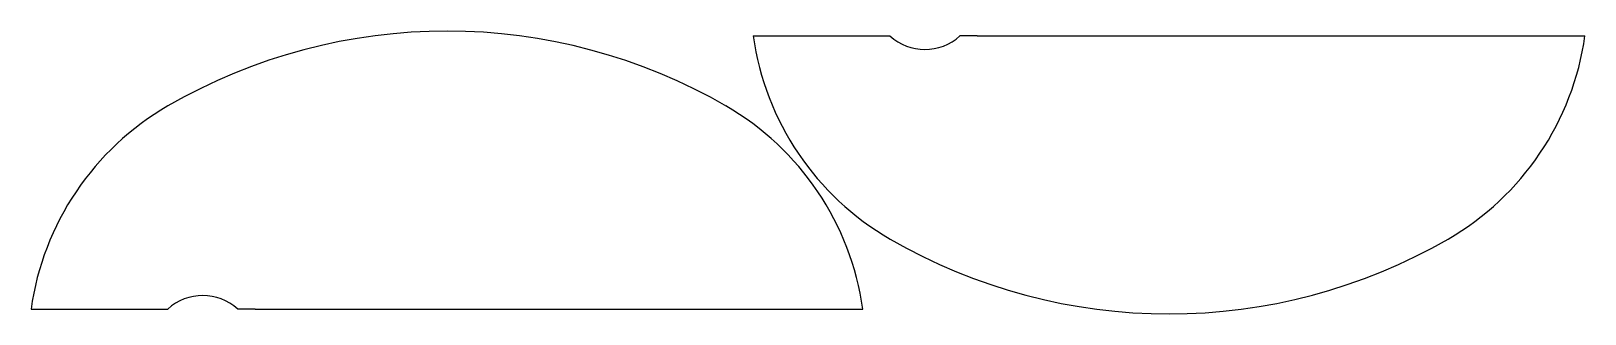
# Model space of a CAD drawing. Header units: millimetres. Extents: x -210 to 236, y 122 to 203.
import ezdxf

# ---------------------------------------------------------------- set-up
doc = ezdxf.new("R2010")
doc.units = ezdxf.units.MM
doc.header["$MEASUREMENT"] = 0

msp = doc.modelspace()

# ---------------------------------------------------------------- linework, layer by layer
for p, q in [((-2.52, 202.07), (31.7, 202.07)), ((31.7, 202.07), (36.65, 202.07)), ((61.7, 202.07), (56.75, 202.07)), ((61.7, 202.07), (235.92, 202.07)), ((-209.57, 123.87), (-175.35, 123.87)), ((-175.35, 123.87), (-170.4, 123.87)), ((-145.35, 123.87), (-150.3, 123.87)), ((-145.35, 123.87), (28.87, 123.87))]:
    msp.add_line(p, q)
for centre, radius, start, end in [((-90.35, 43.45), 160, 59.9095, 120), ((76.7, 213.2), 80, 188.0009, 240), ((46.7, 213.2), 15, 227.931, 312.069), ((46.7, 213.2), 15, 227.931, 312.069), ((156.7, 213.2), 80, 300, 351.9991), ((-130.35, 112.74), 80, 120, 171.9991), ((-50.35, 112.74), 80, 8.0009, 60), ((116.7, 282.49), 160, 240, 300), ((-160.35, 112.74), 15, 47.931, 132.069)]:
    msp.add_arc(centre, radius, start, end)

doc.saveas('drawing.dxf')
